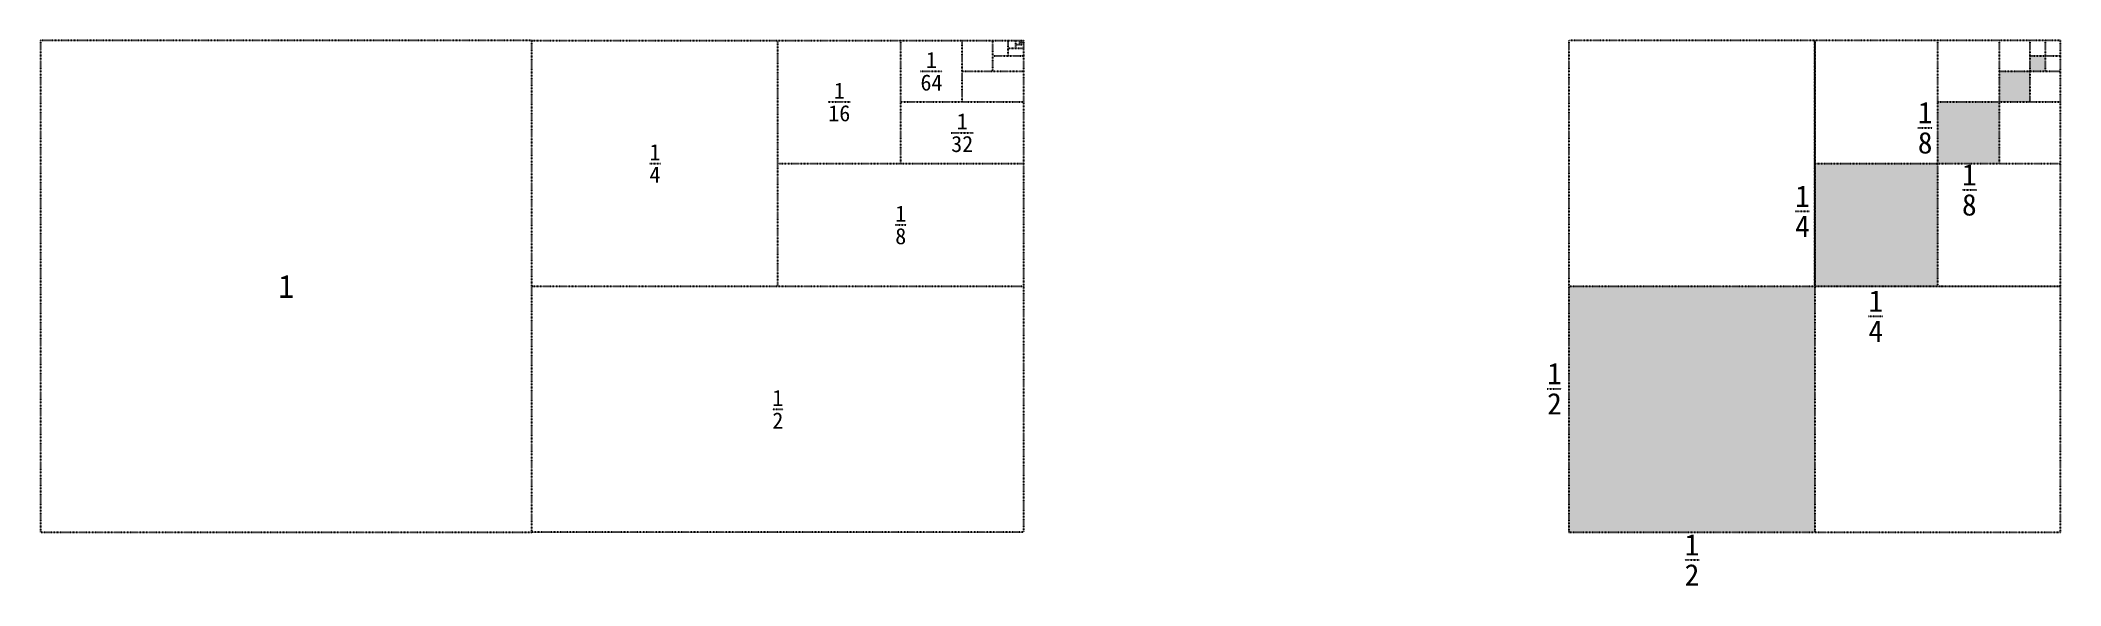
# Model space of a CAD drawing. Header units: millimetres. Extents: x 4366 to 5417, y 2830 to 3114.
import ezdxf

# ---------------------------------------------------------------- set-up
doc = ezdxf.new("R2010")
doc.units = ezdxf.units.MM
doc.header["$LTSCALE"] = 0.5
doc.linetypes.add('DOT', pattern=[0.25, 0, -0.25])
doc.styles.add('w', font='', dxfattribs={"height": 2})
doc.styles.get('w').set_extended_font_data('SimSun')

msp = doc.modelspace()

# ---------------------------------------------------------------- hatches: boundary and pattern name
at = {"linetype": 'DOT'}
h = msp.add_hatch(color=256, dxfattribs=at)
h.paths.add_polyline_path([(5289.4, 2986.2), (5161.4, 2986.2), (5161.4, 2858.2), (5289.4, 2858.2)])
h.paths.add_polyline_path([(5353.4, 3050.2), (5289.4, 3050.2), (5289.4, 2986.2), (5353.4, 2986.2)])
h.paths.add_polyline_path([(5385.4, 3082.2), (5353.4, 3082.2), (5353.4, 3050.2), (5385.4, 3050.2)])
h.paths.add_polyline_path([(5401.4, 3098.2), (5385.4, 3098.2), (5385.4, 3082.2), (5401.4, 3082.2)])
h.paths.add_polyline_path([(5409.4, 3106.2), (5401.4, 3106.2), (5401.4, 3098.2), (5409.4, 3098.2)])

# ---------------------------------------------------------------- linework, layer by layer
for p, q in [((4621.5, 3114.2), (4877.5, 3114.2)), ((4749.5, 2986.2), (4749.5, 3114.2)), ((4813.5, 3050.2), (4813.5, 3114.2)), ((4845.5, 3082.2), (4845.5, 3114.2)), ((4861.5, 3098.2), (4861.5, 3114.2)), ((4869.5, 3106.2), (4869.5, 3114.2)), ((4873.5, 3110.2), (4873.5, 3114.2)), ((4875.5, 3112.2), (4875.5, 3114.2)), ((4876.5, 3113.2), (4876.5, 3114.2)), ((4877.5, 3114.2), (4877.5, 2986.2)), ((5289.4, 3114.2), (5289.4, 2858.2)), ((5289.4, 2986.2), (5289.4, 3114.2)), ((5289.4, 3114.2), (5289.4, 2986.2)), ((5353.4, 3114.2), (5353.4, 2986.2)), ((5353.4, 3114.2), (5353.4, 3050.2)), ((5385.4, 3114.2), (5385.4, 3050.2)), ((5385.4, 3114.2), (5385.4, 3082.2)), ((5401.4, 3114.2), (5401.4, 3082.2)), ((5401.4, 3114.2), (5401.4, 3098.2)), ((5409.4, 3114.2), (5409.4, 3098.2)), ((4861.5, 3106.2), (4877.5, 3106.2)), ((4869.5, 3110.2), (4877.5, 3110.2)), ((4873.5, 3112.2), (4877.5, 3112.2)), ((4875.5, 3113.2), (4877.5, 3113.2)), ((5401.4, 3106.2), (5417.4, 3106.2)), ((4845.5, 3098.2), (4877.5, 3098.2)), ((5385.4, 3098.2), (5417.4, 3098.2)), ((4813.5, 3082.2), (4877.5, 3082.2)), ((5353.4, 3082.2), (5417.4, 3082.2)), ((4749.5, 3050.2), (4877.5, 3050.2)), ((5289.4, 3050.2), (5417.4, 3050.2)), ((4621.5, 2986.2), (4877.5, 2986.2)), ((4877.5, 2986.2), (4877.5, 2858.2)), ((5161.4, 2986.2), (5417.4, 2986.2)), ((5289.4, 2986.2), (5417.4, 2986.2)), ((4877.5, 2858.2), (4621.5, 2858.2))]:
    msp.add_line(p, q, dxfattribs=at)
for points in [[(4365.5, 2858.2), (4621.5, 2858.2), (4621.5, 3114.2), (4365.5, 3114.2)], [(5161.4, 2858.2), (5417.4, 2858.2), (5417.4, 3114.2), (5161.4, 3114.2)]]:
    msp.add_lwpolyline(points, close=True, dxfattribs=at)

# ---------------------------------------------------------------- texts
at = {"linetype": 'DOT', "attachment_point": 5, "style": 'w'}
for s, insert, char_height, width in [('\\A1;{\\H0.7x;\\S1/64;}', (4829.5, 3098.2), 12, 32), ('\\A1;{\\H0.7x;\\S1/16;}', (4781.5, 3082.2), 12, 64), ('\\A1;{\\H0.7x;\\S1/32;}', (4845.5, 3066.2), 12, 64), ('\\A1;{\\H0.7x;\\S1/8;}', (5346.9, 3068.8), 16, 256), ('\\A1;{\\H0.7x;\\S1/4;}', (4685.5, 3050.2), 12, 128), ('\\A1;{\\H0.7x;\\S1/8;}', (5369.9, 3036.5), 16, 256), ('\\A1;{\\H0.7x;\\S1/4;}', (5283, 3025.3), 16, 256), ('\\A1;{\\H0.7x;\\S1/8;}', (4813.5, 3018.2), 12, 128), ('\\A1;{\\H1x;1}', (4493.5, 2986.2), 12, 256), ('\\A1;{\\H0.7x;\\S1/4;}', (5321.2, 2970.7), 16, 256), ('\\A1;{\\H0.7x;\\S1/2;}', (5153.9, 2932.9), 16, 24.239), ('\\A1;{\\H0.7x;\\S1/2;}', (4749.5, 2922.2), 12, 256), ('\\A1;{\\H0.7x;\\S1/2;}', (5225.5, 2843.8), 16, 256)]:
    msp.add_mtext(s, dxfattribs=dict(at, insert=insert, char_height=char_height, width=width))

doc.saveas('drawing.dxf')
